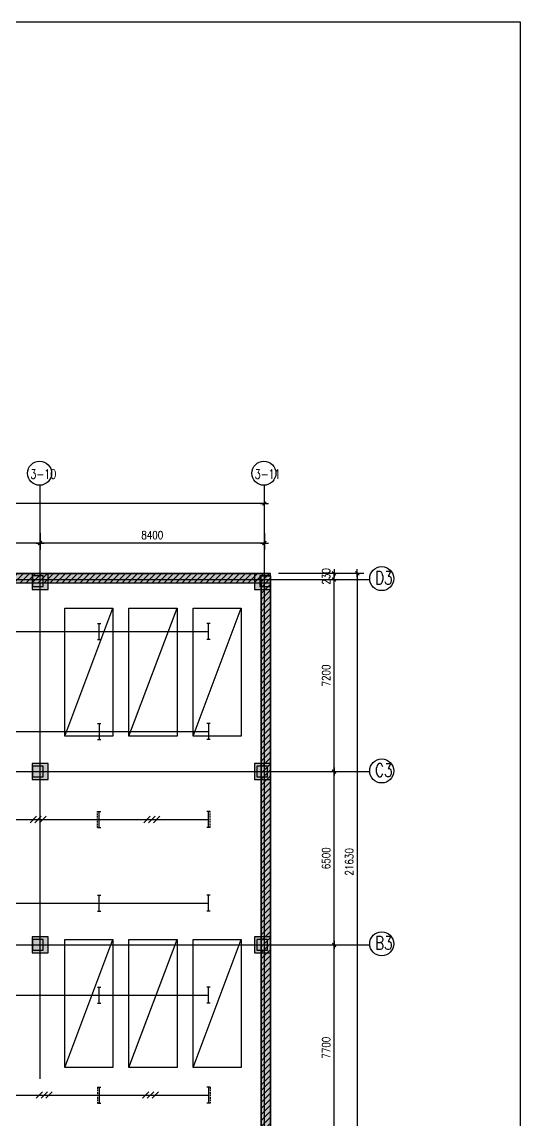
# Model space of a CAD drawing. Extents: x -170759 to 304867, y -311201 to 112352.
# Drawn here: x -25995 to -7344, y -109098 to -67941 of the extents above; entities that cross this region are included whole.
import ezdxf
from ezdxf.enums import TextEntityAlignment as Align

# ---------------------------------------------------------------- set-up
doc = ezdxf.new("R2010")
doc.units = 0
for name, pattern in [('DASHED', [0.75, 0.5, -0.25]), ('DOT2', [0.125, 0, -0.125]), ('DOTE', [2.42, 2, -0.2, 0.02, -0.2])]:
    doc.linetypes.add(name, pattern=pattern)
doc.layers.get('0').update_dxf_attribs({"linetype": 'CONTINUOUS'})
doc.layers.get('DEFPOINTS').update_dxf_attribs({"linetype": 'CONTINUOUS'})
for name, color, linetype in [('4', 2, 'DOT2'), ('AXIS', 3, 'CONTINUOUS'), ('DOTE', 251, 'CONTINUOUS'), ('EQUIP', 3, 'CONTINUOUS'), ('JJU', 251, 'CONTINUOUS'), ('PUB_DIM', 3, 'CONTINUOUS'), ('TC', 253, 'CONTINUOUS'), ('WALL', 7, 'CONTINUOUS'), ('WIRE', 1, 'CONTINUOUS'), ('柱子', 170, 'CONTINUOUS')]:
    doc.layers.add(name, color=color, linetype=linetype)
doc.styles.add('DIM_FONT', font='SIMPLEX.shx', dxfattribs={"width": 0.8})
doc.styles.add('STYLE1', font='txt.shx', dxfattribs={"width": 0.8, "bigfont": 'HZTXT.shx'})
doc.dimstyles.new('NORMAL', dxfattribs={"dimtxt": 300, "dimasz": 1, "dimexe": 250, "dimexo": 300, "dimgap": 150, "dimtad": 1, "dimdec": 0, "dimzin": 0, "dimdsep": 46, "dimtxsty": 'DIM_FONT', "dimblk": '_DIMX', "dimblk1": '_DIMX', "dimblk2": '_DIMX', "dimsah": 1, "dimcen": 2.5, "dimclrt": 7, "dimadec": 0, "dimazin": 0, "dimtfac": 1, "dimtdec": 0, "dimtix": 1, "dimtmove": 2, "dimatfit": 3, "dimldrblk": '_DIMX', "dimfxl": 0, "dimtolj": 1, "dimtzin": 0, "dimarcsym": 0})

# ---------------------------------------------------------------- blocks, each defined once
blk = doc.blocks.new('_DIMX')
blk.add_line((-150, 0), (150, 0))
at = {"const_width": 50}
blk.add_lwpolyline([(-70, -70), (70, 70)], dxfattribs=at)
blk = doc.blocks.new('*D688')
at = {"layer": 'DEFPOINTS', "color": 0}
for p in [(-98716, -85992), (-98716, -86769), (-16916, -86500)]:
    blk.add_point(p, dxfattribs=at)
at = {"layer": 'TC', "color": 0, "lineweight": -2}
for p, q in [((-98716, -86469), (-98716, -85742)), ((-16917, -85992), (-98715, -85992)), ((-16916, -86200), (-16916, -85742))]:
    blk.add_line(p, q, dxfattribs=at)
at = {"layer": 'TC', "color": 0, "lineweight": -2, "rotation": 180}
blk.add_blockref('_DIMX', (-98716, -85992), dxfattribs=at)
at = {"layer": 'TC', "color": 0, "lineweight": -2}
blk.add_blockref('_DIMX', (-16916, -85992), dxfattribs=at)
at = {"layer": 'TC', "color": 7, "insert": (-58490, -85692), "char_height": 300, "attachment_point": 5, "style": 'DIM_FONT'}
blk.add_mtext('\\A1;81800', dxfattribs=at)
blk = doc.blocks.new('*D736')
at = {"layer": 'DEFPOINTS', "color": 0}
for p in [(-25316, -86800, 0), (-16916, -86800, 0), (-25316, -87474)]:
    blk.add_point(p, dxfattribs=at)
at = {"layer": 'TC', "color": 0, "lineweight": -2}
for p, q in [((-25316, -87100), (-25316, -87724)), ((-16916, -87100), (-16916, -87724)), ((-16917, -87474), (-25315, -87474))]:
    blk.add_line(p, q, dxfattribs=at)
at = {"layer": 'TC', "color": 0, "lineweight": -2, "rotation": 180}
blk.add_blockref('_DIMX', (-25316, -87474), dxfattribs=at)
at = {"layer": 'TC', "color": 0, "lineweight": -2}
blk.add_blockref('_DIMX', (-16916, -87474), dxfattribs=at)
at = {"layer": 'TC', "color": 7, "insert": (-21116, -87174), "char_height": 300, "attachment_point": 5, "style": 'DIM_FONT'}
blk.add_mtext('\\A1;8400', dxfattribs=at)
blk = doc.blocks.new('_LINKPT1')
blk.add_line((0, 0), (0, 0))
blk = doc.blocks.new('M_Y4YTM')
for p, q in [((-1.2, 0.25), (-1.2, -0.25)), ((-1.2, 0), (1.2, 0)), ((1.2, 0.25), (1.2, -0.25))]:
    blk.add_line(p, q)
at = {"const_width": 0.14}
blk.add_lwpolyline([(-1.2, 0), (1.2, 0)], dxfattribs=at)
at = {"xscale": 0.002, "yscale": 0.002, "zscale": 0.002}
for p in [(-1.2, 0), (0, 0), (1.2, 0)]:
    blk.add_blockref('_LINKPT1', p, dxfattribs=at)
at = {"width": 0.8, "flags": 9}
blk.add_attdef('A', (0, 0), '', height=0.00002, dxfattribs=at)
blk = doc.blocks.new('_WIE3')
for p, q in [((-0.2, 0.4), (-1, -0.4)), ((0.4, 0.4), (-0.4, -0.4)), ((1, 0.4), (0.2, -0.4))]:
    blk.add_line(p, q)
at = {"width": 0.8}
blk.add_attdef('N', text='', height=1, dxfattribs=at).set_placement((-0.02, 1.06), align=Align.MIDDLE)
blk = doc.blocks.new('_Y1QMM')
at = {"linetype": 'DASHED', "ltscale": 0.5}
blk.add_line((-1.2, 0.25), (1.2, 0.25), dxfattribs=at)
for p, q in [((-1.2, 0.25), (-1.2, -0.25)), ((-1.2, 0), (1.2, 0)), ((1.2, 0.25), (1.2, -0.25))]:
    blk.add_line(p, q)
at = {"const_width": 0.14}
blk.add_lwpolyline([(-1.2, 0), (1.2, 0)], dxfattribs=at)
at = {"xscale": 0.002, "yscale": 0.002, "zscale": 0.002}
for p in [(-1.2, 0), (0, 0), (1.2, 0)]:
    blk.add_blockref('_LINKPT1', p, dxfattribs=at)
at = {"style": 'DIM_FONT', "width": 0.8, "flags": 9}
blk.add_attdef('A', (0, 0), '', height=0.00002, dxfattribs=at)
blk = doc.blocks.new('*D741')
at = {"layer": 'DEFPOINTS', "color": 0}
for p in [(-33716, -86800, 0), (-25316, -86800, 0), (-33716, -87474)]:
    blk.add_point(p, dxfattribs=at)
at = {"layer": 'TC', "color": 0, "lineweight": -2}
for p, q in [((-33716, -87100), (-33716, -87724)), ((-25316, -87100), (-25316, -87724)), ((-25317, -87474), (-33715, -87474))]:
    blk.add_line(p, q, dxfattribs=at)
at = {"layer": 'TC', "color": 0, "lineweight": -2, "rotation": 180}
blk.add_blockref('_DIMX', (-33716, -87474), dxfattribs=at)
at = {"layer": 'TC', "color": 0, "lineweight": -2}
blk.add_blockref('_DIMX', (-25316, -87474), dxfattribs=at)
at = {"layer": 'TC', "color": 7, "insert": (-29516, -87174), "char_height": 300, "attachment_point": 5, "style": 'DIM_FONT'}
blk.add_mtext('\\A1;8400', dxfattribs=at)
blk = doc.blocks.new('*D742')
at = {"layer": 'AXIS', "color": 0, "lineweight": -2}
for p, q in [((-15122, -88607), (-13188, -88607)), ((-13438, -88608), (-13438, -110236)), ((-15122, -110237), (-13188, -110237))]:
    blk.add_line(p, q, dxfattribs=at)
at = {"layer": 'DEFPOINTS', "color": 0}
for p in [(-15422, -88607), (-15422, -110237), (-13438, -110237)]:
    blk.add_point(p, dxfattribs=at)
at = {"layer": 'AXIS', "color": 0, "lineweight": -2}
for p, rotation in [((-13438, -88607), 90), ((-13438, -110237), 270)]:
    blk.add_blockref('_DIMX', p, dxfattribs=dict(at, rotation=rotation))
at = {"layer": 'AXIS', "color": 7, "insert": (-13738, -99422), "char_height": 300, "attachment_point": 5, "rotation": 90, "style": 'DIM_FONT'}
blk.add_mtext('\\A1;21630', dxfattribs=at)
blk = doc.blocks.new('*D746')
at = {"layer": 'AXIS', "color": 0, "lineweight": -2}
for p, q in [((-16386, -88607), (-14059, -88607)), ((-16386, -88837), (-14059, -88837)), ((-14309, -88606), (-14309, -88605)), ((-14309, -88837), (-14309, -88607)), ((-14309, -88838), (-14309, -88839))]:
    blk.add_line(p, q, dxfattribs=at)
at = {"layer": 'DEFPOINTS', "color": 0}
for p in [(-16686, -88607, 0), (-16686, -88837, 0), (-14309, -88607)]:
    blk.add_point(p, dxfattribs=at)
at = {"layer": 'AXIS', "color": 0, "lineweight": -2}
for p, rotation in [((-14309, -88607), 270), ((-14309, -88837), 90)]:
    blk.add_blockref('_DIMX', p, dxfattribs=dict(at, rotation=rotation))
at = {"layer": 'AXIS', "color": 7, "insert": (-14609, -88722), "char_height": 300, "attachment_point": 5, "rotation": 90, "style": 'DIM_FONT'}
blk.add_mtext('\\A1;230', dxfattribs=at)

msp = doc.modelspace()

# ---------------------------------------------------------------- hatches: boundary and pattern name
at = {"layer": 'WIRE'}
h = msp.add_hatch(dxfattribs=at)
h.set_pattern_fill('AR-CONC', scale=2, style=0)
h.set_pattern_definition([(50, (-108706.48, -140644.84), (364.3693, -31.8782), [38.1, -419.1]), (355, (-108706.48, -140644.84), (-70.4857, 382.1133), [30.48, -335.28]), (100.451, (-108676.1, -140647.5), (293.885, 350.2334), [32.38, -356.18]), (46.1842, (-108706.5, -140543.24), (542.158, -84.0847), [57.15, -628.65]), (96.6356, (-108661.3, -140550.25), (474.8085, 494.851), [48.57, -534.27]), (351.184, (-108706.5, -140543.24), (474.8092, 494.8502), [45.72, -502.92]), (21, (-108655.68, -140568.64), (303.2298, -204.531), [38.1, -419.1]), (326, (-108655.68, -140568.64), (123.604, 368.3759), [30.48, -335.28]), (71.4514, (-108630.4, -140585.7), (426.833, 163.8457), [32.38, -356.18]), (37.5, (-108706.48, -140644.84), (6.1772, 169.11008), [0, -331.216, 0, -340.36, 0, -336.55]), (7.5, (-108706.48, -140644.84), (133.63933, 200.36115), [0, -194.056, 0, -323.596, 0, -128.27]), (327.5, (-108819.76, -140644.84), (271.18119, -11.45749), [0, -127, 0, -396.24, 0, -525.78]), (317.5, (-108870.56, -140644.84), (296.25836, 50.853), [0, -165.1, 0, -263.144, 0, -373.38])])
h.paths.add_polyline_path([(-18486.48801, -111857.31182), (-16686.48801, -111857.31182), (-16686.48801, -88607.31182), (-77564.42559, -88607.31182), (-77564.42559, -88957.31182), (-17036.48801, -88957.31182), (-17036.48801, -110117.31182), (-18486.48801, -110117.31182), (-18486.48801, -110417.31182), (-17036.48801, -110417.31182), (-17036.48801, -111617.31182), (-18486.48801, -111617.31182)])
h = msp.add_hatch(dxfattribs=at)
h.set_pattern_fill('ANSI31', scale=50, style=0)
h.set_pattern_definition([(45, (-108706.48, -141520.32), (-112.2532, 112.2532), [])])
h.paths.add_polyline_path([(-18486.48801, -111857.31182), (-16686.48801, -111857.31182), (-16686.48801, -88607.31182), (-77564.42559, -88607.31182), (-77564.42559, -88957.31182), (-17036.48801, -88957.31182), (-17036.48801, -110117.31182), (-18486.48801, -110117.31182), (-18486.48801, -110417.31182), (-17036.48801, -110417.31182), (-17036.48801, -111617.31182), (-18486.48801, -111617.31182)])
at = {"layer": '柱子'}
for points in [[(-25616.48801, -88607.31182), (-25616.48801, -89207.31182), (-25016.48801, -89207.31182), (-25016.48801, -88607.31182)], [(-17286.48801, -88607.31182), (-17286.48801, -89207.31182), (-16686.48801, -89207.31182), (-16686.48801, -88607.31182)], [(-25616.48801, -95737.31182), (-25616.48801, -96337.31182), (-25016.48801, -96337.31182), (-25016.48801, -95737.31182)], [(-17286.48801, -95737.31182), (-17286.48801, -96337.31182), (-16686.48801, -96337.31182), (-16686.48801, -95737.31182)], [(-25616.48801, -102237.31182), (-25616.48801, -102837.31182), (-25016.48801, -102837.31182), (-25016.48801, -102237.31182)], [(-17286.48801, -102237.31182), (-17286.48801, -102837.31182), (-16686.48801, -102837.31182), (-16686.48801, -102237.31182)]]:
    msp.add_hatch(color=170, dxfattribs=at).paths.add_polyline_path(points)

# ---------------------------------------------------------------- linework, layer by layer
msp.add_lwpolyline([(-105851.41103, -67940.96664), (-7344.01912, -67940.96664), (-7344.01912, -137495.39095), (-105851.41103, -137495.39095)], close=True)
at = {"layer": 'DOTE', "color": 251, "linetype": 'DOTE', "ltscale": 0.5}
for p, q in [((-25316.48801, -107554.6742, 0), (-25316.48801, -85305.68629, 0)), ((-16916.48801, -108344.16697, 0), (-16916.48801, -85305.68629, 0)), ((-101419.14559, -88837.31182, 0), (-12973.39897, -88837.31182, 0)), ((-16916.48801, -110237.31182, 0), (-16916.48801, -88717.31182, 0)), ((-98540.66683, -96037.31182, 0), (-12973.39897, -96037.31182, 0)), ((-98540.66683, -102537.31182, 0), (-12973.39897, -102537.31182, 0))]:
    msp.add_line(p, q, dxfattribs=at)
at = {"layer": 'JJU', "color": 251}
for p, q in [((-24388.57356, -94710.9574), (-22588.57356, -89910.9574)), ((-21988.57356, -94710.9574), (-20188.57356, -89910.9574)), ((-19588.57356, -94710.9574), (-17788.57356, -89910.9574)), ((-24388.57356, -107130.9574), (-22588.57356, -102330.9574)), ((-21988.57356, -107130.9574), (-20188.57356, -102330.9574)), ((-19588.57356, -107130.9574), (-17788.57356, -102330.9574))]:
    msp.add_line(p, q, dxfattribs=at)
for points in [[(-24388.57356, -89910.9574), (-22588.57356, -89910.9574), (-22588.57356, -94710.9574), (-24388.57356, -94710.9574)], [(-21988.57356, -89910.9574), (-20188.57356, -89910.9574), (-20188.57356, -94710.9574), (-21988.57356, -94710.9574)], [(-19588.57356, -89910.9574), (-17788.57356, -89910.9574), (-17788.57356, -94710.9574), (-19588.57356, -94710.9574)], [(-24388.57356, -102330.9574), (-22588.57356, -102330.9574), (-22588.57356, -107130.9574), (-24388.57356, -107130.9574)], [(-21988.57356, -102330.9574), (-20188.57356, -102330.9574), (-20188.57356, -107130.9574), (-21988.57356, -107130.9574)], [(-19588.57356, -102330.9574), (-17788.57356, -102330.9574), (-17788.57356, -107130.9574), (-19588.57356, -107130.9574)]]:
    msp.add_lwpolyline(points, close=True, dxfattribs=at)
at = {"layer": 'TC'}
for centre in [(-25334.94492, -84856.2914, 0), (-16934.94492, -84856.2914, 0), (-12523.64404, -88806.34345, 0), (-12523.64404, -96014.83465, 0), (-12523.6944, -102491.91672, 0)]:
    msp.add_circle(centre, 449.77374, dxfattribs=at)
at = {"layer": 'WALL'}
for p, q in [((-17036.48801, -110117.31182, 0), (-17036.48801, -88701.14364, 0)), ((-17036.48801, -88701.14364, 0), (-16686.48801, -88701.14364, 0)), ((-16686.48801, -88701.14364, 0), (-16686.48801, -111857.31182, 0)), ((-78316.48801, -88957.31182, 0), (-16686.48801, -88957.31182, 0))]:
    msp.add_line(p, q, dxfattribs=at)
at = {"layer": 'WALL', "elevation": 0}
for points in [[(-25600.97339, -89101.14364), (-25200.97339, -89101.14364), (-25200.97339, -88701.14364), (-25600.97339, -88701.14364)], [(-17086.48801, -89101.14364), (-16686.48801, -89101.14364), (-16686.48801, -88701.14364), (-17086.48801, -88701.14364)], [(-25600.97339, -96237.31182), (-25200.97339, -96237.31182), (-25200.97339, -95837.31182), (-25600.97339, -95837.31182)], [(-17200.97339, -96237.31182), (-16800.97339, -96237.31182), (-16800.97339, -95837.31182), (-17200.97339, -95837.31182)], [(-25600.97339, -102737.31182), (-25200.97339, -102737.31182), (-25200.97339, -102337.31182), (-25600.97339, -102337.31182)], [(-17200.97339, -102737.31182), (-16800.97339, -102737.31182), (-16800.97339, -102337.31182), (-17200.97339, -102337.31182)]]:
    msp.add_lwpolyline(points, close=True, dxfattribs=at)
at = {"layer": 'WIRE', "color": 7}
msp.add_line((-77564.42559, -88607.31182, 0), (-16686.48801, -88607.31182, 0), dxfattribs=at)
at = {"layer": 'WIRE'}
for p, q in [((-48308.04682, -90782.31182, 0), (-19004.9292, -90782.31182, 0)), ((-48308.04682, -94532.31182, 0), (-19004.9292, -94532.31182, 0)), ((-54790.76747, -97834.81182, 0), (-19004.9292, -97834.81182, 0)), ((-54790.76747, -100969.81182, 0), (-19004.9292, -100969.81182, 0)), ((-54790.76747, -104412.31182, 0), (-19004.9292, -104412.31182, 0)), ((-54790.76747, -108162.31182, 0), (-19004.9292, -108162.31182, 0))]:
    msp.add_line(p, q, dxfattribs=at)
at = {"layer": 'WIRE', "color": 7, "elevation": 0}
msp.add_lwpolyline([(-18486.48801, -111857.31182), (-16686.48801, -111857.31182), (-16686.48801, -88607.31182), (-77564.42559, -88607.31182), (-77564.42559, -88957.31182), (-17036.48801, -88957.31182), (-17036.48801, -110117.31182), (-18486.48801, -110117.31182), (-18486.48801, -110417.31182), (-17036.48801, -110417.31182), (-17036.48801, -111617.31182), (-18486.48801, -111617.31182)], close=True, dxfattribs=at)
at = {"layer": '柱子', "color": 170, "elevation": 0}
for points in [[(-25616.48801, -88607.31182), (-25616.48801, -89207.31182), (-25016.48801, -89207.31182), (-25016.48801, -88607.31182), (-25616.48801, -88607.31182)], [(-17286.48801, -88607.31182), (-17286.48801, -89207.31182), (-16686.48801, -89207.31182), (-16686.48801, -88607.31182), (-17286.48801, -88607.31182)], [(-25616.48801, -95737.31182), (-25616.48801, -96337.31182), (-25016.48801, -96337.31182), (-25016.48801, -95737.31182), (-25616.48801, -95737.31182)], [(-17286.48801, -95737.31182), (-17286.48801, -96337.31182), (-16686.48801, -96337.31182), (-16686.48801, -95737.31182), (-17286.48801, -95737.31182)], [(-25616.48801, -102237.31182), (-25616.48801, -102837.31182), (-25016.48801, -102837.31182), (-25016.48801, -102237.31182), (-25616.48801, -102237.31182)], [(-17286.48801, -102237.31182), (-17286.48801, -102837.31182), (-16686.48801, -102837.31182), (-16686.48801, -102237.31182), (-17286.48801, -102237.31182)]]:
    msp.add_lwpolyline(points, dxfattribs=at)

# ---------------------------------------------------------------- block references
at = {"layer": 'EQUIP', "yscale": 250, "zscale": 250}
for name, p, xscale, rotation in [('M_Y4YTM', (-23108.04682, -90782.31182, 0), 250, 90), ('M_Y4YTM', (-19004.9292, -90782.31182, 0), -250, 270), ('M_Y4YTM', (-23108.04682, -94532.31182, 0), -250, 90), ('M_Y4YTM', (-19004.9292, -94532.31182, 0), 250, 270), ('_Y1QMM', (-23108.04682, -97834.81182, 0), 250, 90), ('_Y1QMM', (-19004.9292, -97834.81182, 0), -250, 270), ('M_Y4YTM', (-23108.04682, -100969.81182, 0), 250, 90), ('M_Y4YTM', (-19004.9292, -100969.81182, 0), -250, 270), ('M_Y4YTM', (-23108.04682, -104412.31182, 0), 250, 90), ('M_Y4YTM', (-19004.9292, -104412.31182, 0), -250, 270), ('_Y1QMM', (-23108.04682, -108162.31182, 0), -250, 90), ('_Y1QMM', (-19004.9292, -108162.31182, 0), 250, 270)]:
    msp.add_blockref(name, p, dxfattribs=dict(at, xscale=xscale, rotation=rotation))
at = {"layer": 'PUB_DIM', "xscale": 300, "yscale": 300, "zscale": 300}
for p in [(-25394.04346, -97834.81182, 0), (-21133.00953, -97834.81182, 0), (-25161.78992, -108162.31182, 0), (-21182.60261, -108162.31182, 0)]:
    msp.add_blockref('_WIE3', p, dxfattribs=at)

# ---------------------------------------------------------------- texts
at = {"layer": '4', "style": 'STYLE1', "width": 0.75}
for s, height, p in [('3-10', 350, (-25678.26984, -85061.02973, 0)), ('3-11', 350, (-17278.26984, -85061.02973, 0)), ('D3', 500, (-12773.90995, -89026.52054, 0)), ('C3', 500, (-12773.90995, -96235.01174, 0)), ('B3', 500, (-12773.96031, -102712.09381, 0))]:
    msp.add_text(s, height=height, dxfattribs=at).set_placement(p)

# ---------------------------------------------------------------- dimensions: what is measured, and where the dimension line sits
at = {"layer": 'AXIS'}
for base, p1, p2, picture, middle in [((-14309.46292, -88607.31182), (-16686.48801, -88837.31182, 0), (-16686.48801, -88607.31182, 0), '*D746', (-14609.46292, -88722.31182)), ((-13438.3224, -110237.31182), (-15421.93529, -88607.31182), (-15421.93529, -110237.31182), '*D742', (-13738.3224, -99422.31182))]:
    dim = msp.add_linear_dim(base=base, p1=p1, p2=p2, angle=90, dimstyle='NORMAL', dxfattribs=at)
    dim.commit()
    dim.dimension.update_dxf_attribs({"geometry": picture, "text_midpoint": middle})
for base, p1, p2 in [((-14306.87701, -88837.31182), (-15886.51956, -96037.31182, 0), (-16116.18799, -88837.31182, 0)), ((-14306.87701, -96037.31182), (-16144.22799, -102537.31182, 0), (-15886.51956, -96037.31182, 0))]:
    msp.add_linear_dim(base=base, p1=p1, p2=p2, angle=90, dimstyle='NORMAL', override={"dimse1": 1}, dxfattribs=at).render()
msp.add_linear_dim(base=(-14306.87701, -102537.31182), p1=(-16144.22799, -110237.31182), p2=(-16144.22799, -102537.31182, 0), angle=90, dimstyle='NORMAL', dxfattribs=at).render()
at = {"layer": 'TC'}
dim = msp.add_linear_dim(base=(-98716.48801, -85992.07589), p1=(-16916.48801, -86500.12849), p2=(-98716.48801, -86769.4787), dimstyle='NORMAL', dxfattribs=at)
dim.commit()
dim.dimension.update_dxf_attribs({"geometry": '*D688', "text_midpoint": (-58490.11857, -85692.07589), "dimtype": 160})
for base, p1, p2, picture, middle in [((-33716.48801, -87473.50435), (-25316.48801, -86800.12849, 0), (-33716.48801, -86800.12849, 0), '*D741', (-29516.48801, -87173.50435)), ((-25316.48801, -87473.50435), (-16916.48801, -86800.12849, 0), (-25316.48801, -86800.12849, 0), '*D736', (-21116.48801, -87173.50435))]:
    dim = msp.add_linear_dim(base=base, p1=p1, p2=p2, dimstyle='NORMAL', dxfattribs=at)
    dim.commit()
    dim.dimension.update_dxf_attribs({"geometry": picture, "text_midpoint": middle})

doc.saveas('drawing.dxf')
